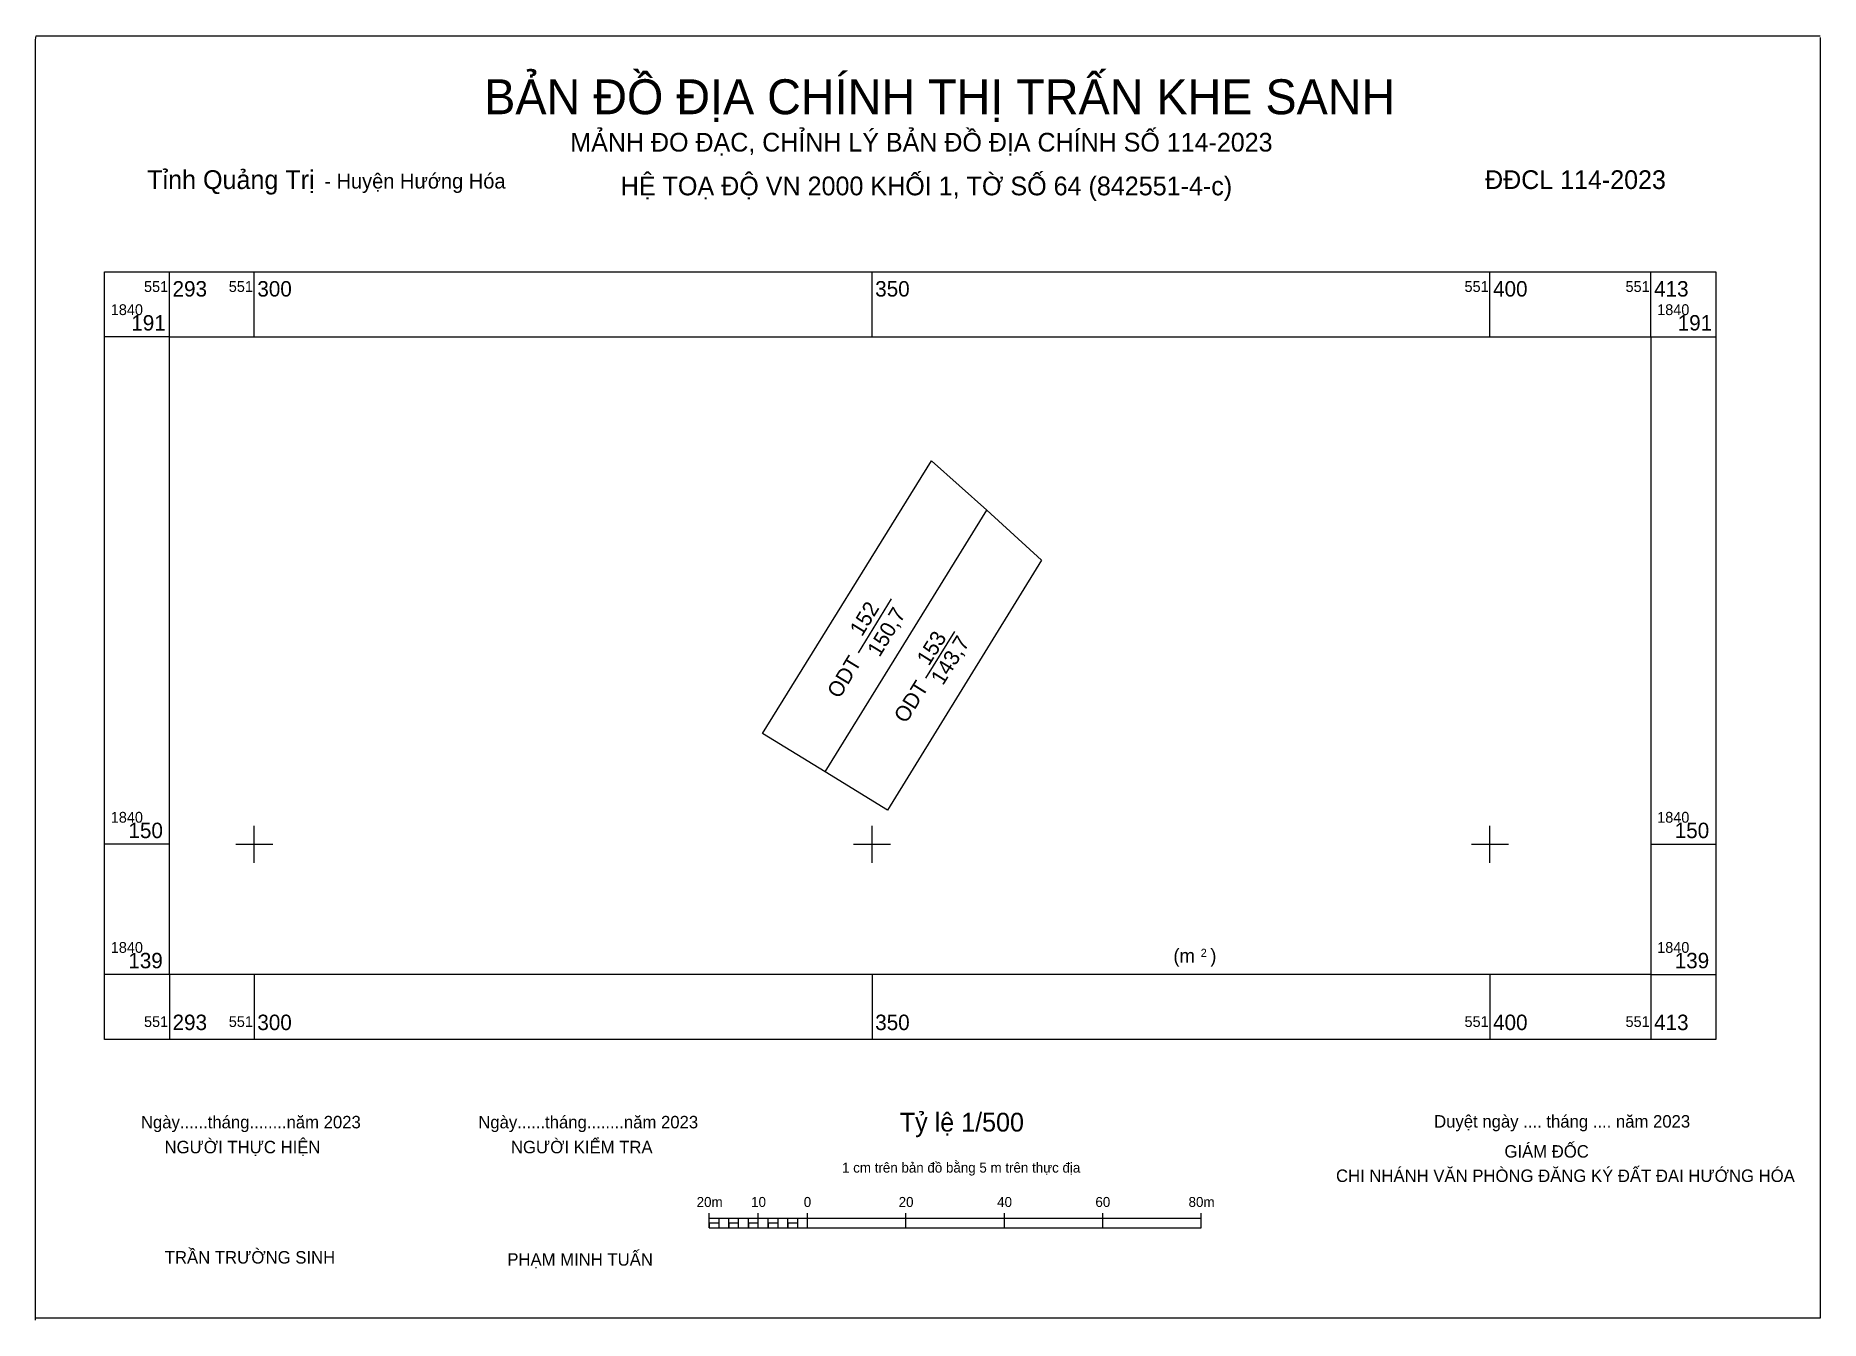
# Model space of a CAD drawing. Extents: x 551282 to 551427, y 1840111 to 1840215.
import ezdxf

# ---------------------------------------------------------------- set-up
doc = ezdxf.new("R2010")
doc.units = 0
for name, color, linetype in [('Default', 7, 'Continuous'), ('Level 10', 7, 'Continuous'), ('Level 13', 7, 'Continuous'), ('Level 2', 7, 'Continuous'), ('Level 22', 7, 'Continuous'), ('Level 4', 7, 'Continuous'), ('Level 63', 7, 'Continuous')]:
    doc.layers.add(name, color=color, linetype=linetype)

msp = doc.modelspace()

# ---------------------------------------------------------------- linework, layer by layer
at = {"layer": 'Level 10'}
msp.add_line((551346.19, 1840155.86), (551359.28, 1840177.03), dxfattribs=at)
for points in [[(551346.19, 1840155.86), (551341.12, 1840158.97), (551354.8, 1840181.02), (551359.28, 1840177.03)], [(551359.28, 1840177.03), (551363.71, 1840172.99), (551351.24, 1840152.76), (551346.19, 1840155.86)]]:
    msp.add_lwpolyline(points, dxfattribs=at)
at = {"layer": 'Level 13'}
for p, q in [((551348.91, 1840165.5), (551351.56, 1840169.87)), ((551354.34, 1840163.45), (551356.7, 1840167.22)), ((551336.81, 1840118.96), (551336.81, 1840120.17)), ((551340.79, 1840118.96), (551340.79, 1840120.17)), ((551344.77, 1840118.96), (551344.77, 1840120.17)), ((551352.74, 1840118.96), (551352.74, 1840120.17)), ((551360.7, 1840118.96), (551360.7, 1840120.17)), ((551368.66, 1840118.96), (551368.66, 1840120.17)), ((551376.62, 1840118.96), (551376.62, 1840120.17)), ((551336.81, 1840119.76), (551376.62, 1840119.76)), ((551336.81, 1840118.96), (551376.62, 1840118.96)), ((551337.61, 1840118.96), (551337.61, 1840119.76)), ((551338.4, 1840118.96), (551338.4, 1840119.76)), ((551339.2, 1840118.96), (551339.2, 1840119.76)), ((551340, 1840118.96), (551340, 1840119.76)), ((551341.59, 1840118.96), (551341.59, 1840119.76)), ((551342.39, 1840118.96), (551342.39, 1840119.76)), ((551343.18, 1840118.96), (551343.18, 1840119.76)), ((551343.98, 1840118.96), (551343.98, 1840119.76))]:
    msp.add_line(p, q, dxfattribs=at)
for points in [[(551336.81, 1840118.96), (551337.61, 1840118.96), (551337.61, 1840119.36), (551336.81, 1840119.36)], [(551338.4, 1840118.96), (551339.2, 1840118.96), (551339.2, 1840119.36), (551338.4, 1840119.36)], [(551340, 1840118.96), (551340.79, 1840118.96), (551340.79, 1840119.36), (551340, 1840119.36)], [(551341.59, 1840118.96), (551342.39, 1840118.96), (551342.39, 1840119.36), (551341.59, 1840119.36)], [(551343.18, 1840118.96), (551343.98, 1840118.96), (551343.98, 1840119.36), (551343.18, 1840119.36)]]:
    msp.add_lwpolyline(points, close=True, dxfattribs=at)
at = {"layer": 'Level 22'}
for p, q in [((551282.31, 1840215.08), (551282.36, 1840215.42)), ((551282.36, 1840215.42), (551426.73, 1840215.42)), ((551282.31, 1840111.49), (551282.31, 1840215.08)), ((551426.73, 1840215.27), (551426.73, 1840111.67)), ((551426.73, 1840111.67), (551282.36, 1840111.67))]:
    msp.add_line(p, q, dxfattribs=at)
at = {"layer": 'Level 63'}
for p, q in [((551293.14, 1840191.07), (551293.14, 1840196.32)), ((551300, 1840191.07), (551300, 1840196.32)), ((551350, 1840191.07), (551350, 1840196.32)), ((551400, 1840191.07), (551400, 1840196.32)), ((551413.03, 1840191.07), (551413.03, 1840196.32)), ((551293.14, 1840191.07), (551287.89, 1840191.07)), ((551413.03, 1840191.07), (551418.28, 1840191.07)), ((551300, 1840148.5), (551300, 1840151.5)), ((551350, 1840148.5), (551350, 1840151.5)), ((551400, 1840148.5), (551400, 1840151.5)), ((551293.14, 1840150), (551287.89, 1840150)), ((551298.5, 1840150), (551301.5, 1840150)), ((551348.5, 1840150), (551351.5, 1840150)), ((551398.5, 1840150), (551401.5, 1840150)), ((551413.03, 1840150), (551418.28, 1840150)), ((551293.14, 1840139.47), (551287.89, 1840139.47)), ((551293.14, 1840139.47), (551293.14, 1840134.22)), ((551300, 1840139.47), (551300, 1840134.22)), ((551350, 1840139.47), (551350, 1840134.22)), ((551400, 1840139.47), (551400, 1840134.22)), ((551413.03, 1840139.47), (551413.03, 1840134.22)), ((551413.03, 1840139.47), (551418.28, 1840139.47))]:
    msp.add_line(p, q, dxfattribs=at)
for points in [[(551287.89, 1840196.32), (551418.28, 1840196.32), (551418.28, 1840134.22), (551287.89, 1840134.22), (551287.89, 1840196.32)], [(551293.14, 1840191.07), (551413.03, 1840191.07), (551413.03, 1840139.47), (551293.14, 1840139.47), (551293.14, 1840191.07)]]:
    msp.add_lwpolyline(points, dxfattribs=at)

# ---------------------------------------------------------------- texts
at = {"layer": 'Default'}
for s, height, p in [('(m   )', 1.117, (551374.38, 1840140.43)), ('2', 0.658, (551376.59, 1840140.89))]:
    msp.add_text(s, height=height, dxfattribs=at).set_placement(p)
at = {"layer": 'Level 13'}
for s, height, p in [('BẢN ĐỒ ĐỊA CHÍNH THỊ TRẤN KHE SANH', 2.827, (551318.61, 1840209.07)), ('MẢNH ĐO ĐẠC, CHỈNH LÝ BẢN ĐỒ ĐỊA CHÍNH SỐ 114-2023', 1.5143, (551325.58, 1840206.05)), ('Tỉnh Quảng Trị', 1.5185, (551291.34, 1840203.02)), ('- Huyện Hướng Hóa', 1.2116, (551305.67, 1840203.06)), ('HỆ TOẠ ĐỘ VN 2000 KHỐI 1, TỜ SỐ 64 (842551-4-c)', 1.5185, (551329.66, 1840202.51)), (' ĐĐCL 114-2023', 1.5143, (551399.04, 1840203.02)), ('Ngày......tháng........năm 2023', 1.0099, (551290.83, 1840127.02)), ('Ngày......tháng........năm 2023', 1.0099, (551318.13, 1840127.02)), ('Tỷ lệ 1/500', 1.5189, (551352.24, 1840126.76)), ('Duyệt ngày .... tháng .... năm 2023', 1.0099, (551395.48, 1840127.08)), ('NGƯỜI THỰC HIỆN', 1.0099, (551292.74, 1840125)), ('NGƯỜI KIỂM TRA', 1.0099, (551320.77, 1840125)), ('GIÁM ĐỐC', 1.01, (551401.17, 1840124.65)), ('1 cm trên bản đồ bằng 5 m trên thực địa', 0.8078, (551347.57, 1840123.44)), ('CHI NHÁNH VĂN PHÒNG ĐĂNG KÝ ĐẤT ĐAI HƯỚNG HÓA', 1.0099, (551387.54, 1840122.68)), ('20m', 0.808, (551335.8, 1840120.66)), ('10', 0.808, (551340.21, 1840120.66)), ('0', 0.808, (551344.47, 1840120.66)), ('20', 0.808, (551352.15, 1840120.66)), ('40', 0.808, (551360.12, 1840120.66)), ('60', 0.808, (551368.07, 1840120.66)), ('80m', 0.808, (551375.61, 1840120.66)), ('TRẦN TRƯỜNG SINH', 1.0099, (551292.76, 1840116.08)), ('PHẠM MINH TUẤN', 1.0099, (551320.48, 1840115.91))]:
    msp.add_text(s, height=height, dxfattribs=at).set_placement(p)
for s, rotation, p in [('152', 58.7388, (551349.18, 1840166.75)), ('153', 57.9446, (551354.59, 1840164.37))]:
    msp.add_text(s, height=1.25, rotation=rotation, dxfattribs=at).set_placement(p)
at = {"layer": 'Level 2'}
for rotation, p in [(58.7388, (551347.35, 1840161.72)), (57.9446, (551352.74, 1840159.72))]:
    msp.add_text('ODT', height=1.25, rotation=rotation, dxfattribs=at).set_placement(p)
at = {"layer": 'Level 4'}
for s, rotation, p in [('150,7', 58.7388, (551350.6, 1840165.08)), ('143,7', 57.9446, (551355.73, 1840162.8))]:
    msp.add_text(s, height=1.25, rotation=rotation, dxfattribs=at).set_placement(p)
at = {"layer": 'Level 63'}
for s, height, p in [('551', 0.875, (551291.08, 1840194.69)), ('293', 1.25, (551293.39, 1840194.32)), ('551', 0.875, (551297.94, 1840194.69)), ('300', 1.25, (551300.25, 1840194.32)), ('350', 1.25, (551350.25, 1840194.32)), ('551', 0.875, (551397.94, 1840194.69)), ('400', 1.25, (551400.25, 1840194.32)), ('551', 0.875, (551410.97, 1840194.69)), ('413', 1.25, (551413.28, 1840194.32)), ('1840', 0.875, (551288.39, 1840192.82)), ('1840', 0.875, (551413.53, 1840192.82)), ('191', 1.25, (551290.05, 1840191.57)), ('191', 1.25, (551415.19, 1840191.57)), ('1840', 0.875, (551288.39, 1840151.75)), ('1840', 0.875, (551413.53, 1840151.75)), ('150', 1.25, (551289.82, 1840150.5)), ('150', 1.25, (551414.95, 1840150.5)), ('1840', 0.875, (551288.39, 1840141.22)), ('1840', 0.875, (551413.53, 1840141.22)), ('139', 1.25, (551289.81, 1840139.97)), ('139', 1.25, (551414.95, 1840139.97)), ('551', 0.875, (551291.08, 1840135.22)), ('293', 1.25, (551293.39, 1840134.97)), ('551', 0.875, (551297.94, 1840135.22)), ('300', 1.25, (551300.25, 1840134.97)), ('350', 1.25, (551350.25, 1840134.97)), ('551', 0.875, (551397.94, 1840135.22)), ('400', 1.25, (551400.25, 1840134.97)), ('551', 0.875, (551410.97, 1840135.22)), ('413', 1.25, (551413.28, 1840134.97))]:
    msp.add_text(s, height=height, dxfattribs=at).set_placement(p)

doc.saveas('drawing.dxf')
